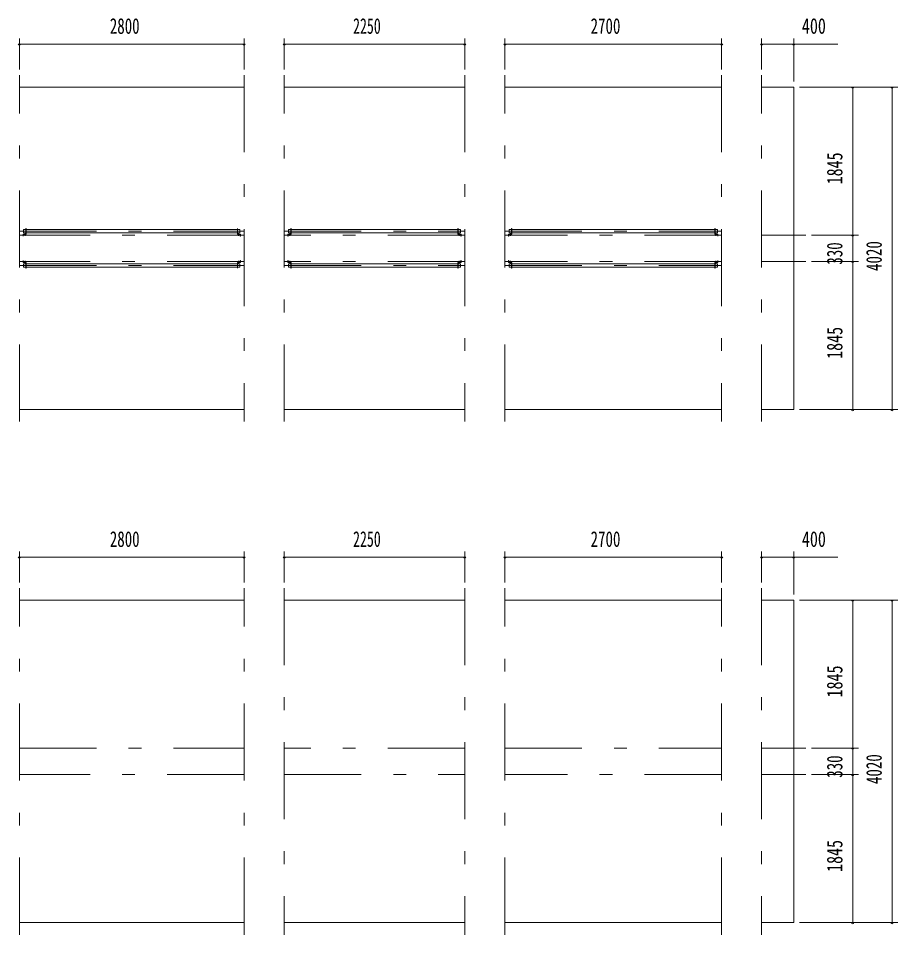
# Model space of a CAD drawing. Units: millimetres, scale not verified. Extents: x -32711 to 32716, y -14700 to 14700.
# Drawn here: x -21419 to -10460, y -10937 to 484 of the extents above; entities that cross this region are included whole.
import ezdxf
from ezdxf.enums import TextEntityAlignment as Align

# ---------------------------------------------------------------- set-up
doc = ezdxf.new("R2010")
doc.units = ezdxf.units.MM
doc.header["$LTSCALE"] = 80
doc.linetypes.add('USER3', pattern=[24, 12, -5, 2, -5])
for name, color, linetype, lineweight in [('0-2_1-07BOLD', 7, 'Continuous', 18), ('0-3_1-27CENTER', 3, 'USER3', 18), ('0-5_1-57DIM', 3, 'Continuous', 18)]:
    doc.layers.add(name, color=color, linetype=linetype, lineweight=lineweight)
doc.styles.add('ＭＳ ゴシック', font='')
doc.styles.get('ＭＳ ゴシック').set_extended_font_data('MS Gothic')

msp = doc.modelspace()

# ---------------------------------------------------------------- linework, layer by layer
at = {"layer": '0-2_1-07BOLD'}
for p, q in [((-18605.08, -372.46), (-21405.08, -372.46)), ((-15855.08, -372.46), (-18105.08, -372.46)), ((-12655.08, -372.46), (-15355.08, -372.46)), ((-21320.54, -2146.96), (-18689.63, -2146.96)), ((-15939.63, -2146.96), (-18020.53, -2146.96)), ((-12739.63, -2146.96), (-15270.53, -2146.96)), ((-21355.33, -2204.26), (-21325.73, -2204.26)), ((-21325.73, -2207.46), (-21355.33, -2207.46)), ((-21323.73, -2189.65), (-21352.58, -2189.65)), ((-18689.63, -2189.65), (-21320.54, -2189.65)), ((-18684.43, -2204.26), (-18654.83, -2204.26)), ((-18654.83, -2207.46), (-18684.43, -2207.46)), ((-18649.63, -2229.46), (-18649.63, -2209.46)), ((-18055.33, -2204.26), (-18025.73, -2204.26)), ((-18025.73, -2207.46), (-18055.33, -2207.46)), ((-18052.58, -2189.65), (-18023.73, -2189.65)), ((-18020.53, -2189.65), (-15939.63, -2189.65)), ((-15934.43, -2204.26), (-15904.83, -2204.26)), ((-15904.83, -2207.46), (-15934.43, -2207.46)), ((-15899.63, -2229.46), (-15899.63, -2209.46)), ((-15305.33, -2204.26), (-15275.73, -2204.26)), ((-15275.73, -2207.46), (-15305.33, -2207.46)), ((-15302.58, -2189.65), (-15273.73, -2189.65)), ((-15270.53, -2189.65), (-12739.63, -2189.65)), ((-12734.43, -2204.26), (-12704.83, -2204.26)), ((-12704.83, -2207.46), (-12734.43, -2207.46)), ((-12699.63, -2209.46), (-12699.63, -2229.46)), ((-21325.73, -2557.46), (-21355.33, -2557.46)), ((-21355.33, -2560.66), (-21325.73, -2560.66)), ((-21320.54, -2575.26), (-18689.63, -2575.26)), ((-18689.63, -2617.95), (-21320.54, -2617.95)), ((-18684.43, -2557.46), (-18654.83, -2557.46)), ((-18654.83, -2560.66), (-18684.43, -2560.66)), ((-18025.73, -2557.46), (-18055.33, -2557.46)), ((-18055.33, -2560.66), (-18025.73, -2560.66)), ((-18020.53, -2575.26), (-15939.63, -2575.26)), ((-15939.63, -2617.95), (-18020.53, -2617.95)), ((-15934.43, -2557.46), (-15904.83, -2557.46)), ((-15904.83, -2560.66), (-15934.43, -2560.66)), ((-15305.33, -2557.46), (-15275.73, -2557.46)), ((-15275.73, -2560.66), (-15305.33, -2560.66)), ((-12739.63, -2575.26), (-15270.53, -2575.26)), ((-15270.53, -2617.95), (-12739.63, -2617.95)), ((-12734.43, -2557.46), (-12704.83, -2557.46)), ((-12704.83, -2560.66), (-12734.43, -2560.66)), ((-21405.08, -4392.46), (-18605.08, -4392.46)), ((-18105.08, -4392.46), (-15855.08, -4392.46)), ((-15355.08, -4392.46), (-12655.08, -4392.46)), ((-18605.08, -6767.46), (-21405.08, -6767.46)), ((-15855.08, -6767.46), (-18105.08, -6767.46)), ((-12655.08, -6767.46), (-15355.08, -6767.46)), ((-21405.08, -10787.46), (-18605.08, -10787.46)), ((-18105.08, -10787.46), (-15855.08, -10787.46)), ((-15355.08, -10787.46), (-12655.08, -10787.46))]:
    msp.add_line(p, q, dxfattribs=at)
for points in [[(-12155.08, -4392.46), (-11755.08, -4392.46), (-11755.08, -372.46), (-12155.08, -372.46)], [(-21352.58, -2189.65), (-21352.58, -2146.96), (-21323.73, -2146.96)], [(-21323.73, -2202.26), (-21323.73, -2136.46), (-21320.53, -2136.46), (-21320.53, -2202.26)], [(-18686.43, -2202.26), (-18686.43, -2136.46), (-18689.63, -2136.46), (-18689.63, -2202.26)], [(-18686.43, -2146.96), (-18657.58, -2146.96), (-18657.58, -2189.65), (-18686.43, -2189.65)], [(-18023.73, -2146.96), (-18052.58, -2146.96), (-18052.58, -2189.65)], [(-18023.73, -2202.26), (-18023.73, -2136.46), (-18020.53, -2136.46), (-18020.53, -2202.26)], [(-15936.43, -2202.26), (-15936.43, -2136.46), (-15939.63, -2136.46), (-15939.63, -2202.26)], [(-15936.43, -2189.65), (-15907.58, -2189.65), (-15907.58, -2146.96), (-15936.43, -2146.96)], [(-15273.73, -2146.96), (-15302.58, -2146.96), (-15302.58, -2189.65)], [(-15273.73, -2202.26), (-15273.73, -2136.46), (-15270.53, -2136.46), (-15270.53, -2202.26)], [(-12736.43, -2202.26), (-12736.43, -2136.46), (-12739.63, -2136.46), (-12739.63, -2202.26)], [(-12736.43, -2189.65), (-12707.58, -2189.65), (-12707.58, -2146.96), (-12736.43, -2146.96)], [(-21357.33, -2209.46), (-21357.33, -2229.46), (-21360.53, -2229.46), (-21360.53, -2209.46)], [(-18652.83, -2209.46), (-18652.83, -2229.46), (-18649.63, -2229.46)], [(-18057.33, -2209.46), (-18057.33, -2229.46), (-18060.53, -2229.46), (-18060.53, -2209.46)], [(-15902.83, -2209.46), (-15902.83, -2229.46), (-15899.63, -2229.46)], [(-15307.33, -2209.46), (-15307.33, -2229.46), (-15310.53, -2229.46), (-15310.53, -2209.46)], [(-12699.63, -2229.46), (-12702.83, -2229.46), (-12702.83, -2209.46)], [(-21357.33, -2555.46), (-21357.33, -2535.46), (-21360.53, -2535.46), (-21360.53, -2555.46)], [(-21323.73, -2617.95), (-21352.58, -2617.95), (-21352.58, -2575.26), (-21323.73, -2575.26)], [(-21323.73, -2562.66), (-21323.73, -2628.46), (-21320.53, -2628.46), (-21320.53, -2562.66)], [(-18686.43, -2562.66), (-18686.43, -2628.46), (-18689.63, -2628.46), (-18689.63, -2562.66)], [(-18686.43, -2575.26), (-18657.58, -2575.26), (-18657.58, -2617.95), (-18686.43, -2617.95)], [(-18652.83, -2555.46), (-18652.83, -2535.46), (-18649.63, -2535.46), (-18649.63, -2555.46)], [(-18057.33, -2555.46), (-18057.33, -2535.46), (-18060.53, -2535.46), (-18060.53, -2555.46)], [(-18023.73, -2617.95), (-18052.58, -2617.95), (-18052.58, -2575.26), (-18023.73, -2575.26)], [(-18023.73, -2562.66), (-18023.73, -2628.46), (-18020.53, -2628.46), (-18020.53, -2562.66)], [(-15936.43, -2562.66), (-15936.43, -2628.46), (-15939.63, -2628.46), (-15939.63, -2562.66)], [(-15936.43, -2575.26), (-15907.58, -2575.26), (-15907.58, -2617.95), (-15936.43, -2617.95)], [(-15902.83, -2555.46), (-15902.83, -2535.46), (-15899.63, -2535.46), (-15899.63, -2555.46)], [(-15307.33, -2555.46), (-15307.33, -2535.46), (-15310.53, -2535.46), (-15310.53, -2555.46)], [(-15273.73, -2575.26), (-15302.58, -2575.26), (-15302.58, -2617.95), (-15273.73, -2617.95)], [(-15270.53, -2562.66), (-15270.53, -2628.46), (-15273.73, -2628.46), (-15273.73, -2562.66)], [(-12736.43, -2562.66), (-12736.43, -2628.46), (-12739.63, -2628.46), (-12739.63, -2562.66)], [(-12736.43, -2617.95), (-12707.58, -2617.95), (-12707.58, -2575.26), (-12736.43, -2575.26)], [(-12702.83, -2555.46), (-12702.83, -2535.46), (-12699.63, -2535.46), (-12699.63, -2555.46)], [(-12155.08, -10787.46), (-11755.08, -10787.46), (-11755.08, -6767.46), (-12155.08, -6767.46)]]:
    msp.add_lwpolyline(points, dxfattribs=at)
for centre, radius, start, end in [((-21355.33, -2209.46), 5.2, 90, 180), ((-21355.33, -2209.46), 2, 90, 180), ((-21325.73, -2202.26), 2, 270, 0), ((-21325.73, -2202.26), 5.2, 270, 0), ((-18684.43, -2202.26), 5.2, 180, 270), ((-18684.43, -2202.26), 2, 180, 270), ((-18654.83, -2209.46), 5.2, 0, 90), ((-18654.83, -2209.46), 2, 0, 90), ((-18055.33, -2209.46), 5.2, 90, 180), ((-18055.33, -2209.46), 2, 90, 180), ((-18025.73, -2202.26), 2, 270, 0), ((-18025.73, -2202.26), 5.2, 270, 0), ((-15934.43, -2202.26), 5.2, 180, 270), ((-15934.43, -2202.26), 2, 180, 270), ((-15904.83, -2209.46), 5.2, 0, 90), ((-15904.83, -2209.46), 2, 0, 90), ((-15305.33, -2209.46), 5.2, 90, 180), ((-15305.33, -2209.46), 2, 90, 180), ((-15275.73, -2202.26), 2, 270, 0), ((-15275.73, -2202.26), 5.2, 270, 0), ((-12734.43, -2202.26), 5.2, 180, 270), ((-12734.43, -2202.26), 2, 180, 270), ((-12704.83, -2209.46), 5.2, 0, 90), ((-12704.83, -2209.46), 2, 0, 90), ((-21355.33, -2555.46), 5.2, 180, 270), ((-21355.33, -2555.46), 2, 180, 270), ((-21325.73, -2562.66), 5.2, 0, 90), ((-21325.73, -2562.66), 2, 0, 90), ((-18684.43, -2562.66), 5.2, 90, 180), ((-18684.43, -2562.66), 2, 90, 180), ((-18654.83, -2555.46), 2, 270, 0), ((-18654.83, -2555.46), 5.2, 270, 0), ((-18055.33, -2555.46), 5.2, 180, 270), ((-18055.33, -2555.46), 2, 180, 270), ((-18025.73, -2562.66), 5.2, 0, 90), ((-18025.73, -2562.66), 2, 0, 90), ((-15934.43, -2562.66), 5.2, 90, 180), ((-15934.43, -2562.66), 2, 90, 180), ((-15904.83, -2555.46), 2, 270, 0), ((-15904.83, -2555.46), 5.2, 270, 0), ((-15305.33, -2555.46), 5.2, 180, 270), ((-15305.33, -2555.46), 2, 180, 270), ((-15275.73, -2562.66), 5.2, 0, 90), ((-15275.73, -2562.66), 2, 0, 90), ((-12734.43, -2562.66), 5.2, 90, 180), ((-12734.43, -2562.66), 2, 90, 180), ((-12704.83, -2555.46), 2, 270, 0), ((-12704.83, -2555.46), 5.2, 270, 0)]:
    msp.add_arc(centre, radius, start, end, dxfattribs=at)
at = {"layer": '0-3_1-27CENTER'}
for p, q in [((-21405.08, -4542.46), (-21405.08, -222.46)), ((-18605.08, -222.46), (-18605.08, -4542.46)), ((-18105.08, -4542.46), (-18105.08, -222.46)), ((-15855.08, -222.46), (-15855.08, -4542.46)), ((-15355.08, -4542.46), (-15355.08, -222.46)), ((-12655.08, -222.46), (-12655.08, -4542.46)), ((-12155.08, -4542.46), (-12155.08, -222.46)), ((-21405.08, -2168.31), (-18605.08, -2168.31)), ((-18105.08, -2168.31), (-15855.08, -2168.31)), ((-15355.08, -2168.31), (-12655.08, -2168.31)), ((-18605.08, -2217.46), (-21405.08, -2217.46)), ((-21335.53, -2226.46), (-21335.53, -2184.66)), ((-18674.63, -2226.46), (-18674.63, -2184.66)), ((-15855.08, -2217.46), (-18105.08, -2217.46)), ((-18035.53, -2226.46), (-18035.53, -2184.66)), ((-15924.63, -2226.46), (-15924.63, -2184.66)), ((-12655.08, -2217.46), (-15355.08, -2217.46)), ((-15285.53, -2226.46), (-15285.53, -2184.66)), ((-12724.63, -2226.46), (-12724.63, -2184.66)), ((-12155.08, -2217.46), (-11605.08, -2217.46)), ((-18605.08, -2547.46), (-21405.08, -2547.46)), ((-21405.08, -2596.61), (-18605.08, -2596.61)), ((-21335.53, -2538.46), (-21335.53, -2580.26)), ((-18674.63, -2580.26), (-18674.63, -2538.46)), ((-15855.08, -2547.46), (-18105.08, -2547.46)), ((-18105.08, -2596.61), (-15855.08, -2596.61)), ((-18035.53, -2538.46), (-18035.53, -2580.26)), ((-15924.63, -2538.46), (-15924.63, -2580.26)), ((-12655.08, -2547.46), (-15355.08, -2547.46)), ((-15355.08, -2596.61), (-12655.08, -2596.61)), ((-15285.53, -2538.46), (-15285.53, -2580.26)), ((-12724.63, -2580.26), (-12724.63, -2538.46)), ((-11605.08, -2547.46), (-12155.08, -2547.46)), ((-21405.08, -10937.46), (-21405.08, -6617.46)), ((-18605.08, -10937.46), (-18605.08, -6617.46)), ((-18105.08, -6617.46), (-18105.08, -10937.46)), ((-15855.08, -6617.46), (-15855.08, -10937.46)), ((-15355.08, -10937.46), (-15355.08, -6617.46)), ((-12655.08, -10937.46), (-12655.08, -6617.46)), ((-12155.08, -6617.46), (-12155.08, -10937.46)), ((-21405.08, -8612.46), (-18605.08, -8612.46)), ((-15855.08, -8612.46), (-18105.08, -8612.46)), ((-15355.08, -8612.46), (-12655.08, -8612.46)), ((-11605.08, -8612.46), (-12155.08, -8612.46)), ((-18605.08, -8942.46), (-21405.08, -8942.46)), ((-18105.08, -8942.46), (-15855.08, -8942.46)), ((-12655.08, -8942.46), (-15355.08, -8942.46)), ((-12155.08, -8942.46), (-11605.08, -8942.46))]:
    msp.add_line(p, q, dxfattribs=at)
at = {"layer": '0-5_1-57DIM'}
for p, q in [((-21405.08, -152.46), (-21405.08, 232.54)), ((-18605.08, 232.54), (-18605.08, -152.46)), ((-18105.08, -152.46), (-18105.08, 232.54)), ((-15855.08, 232.54), (-15855.08, -152.46)), ((-15355.08, -152.46), (-15355.08, 232.54)), ((-12655.08, 232.54), (-12655.08, -152.46)), ((-12155.08, -152.46), (-12155.08, 232.54)), ((-11755.08, 232.54), (-11755.08, -302.46)), ((-21391.08, 162.54), (-21419.08, 162.54)), ((-21405.08, 162.54), (-18605.08, 162.54)), ((-18591.08, 162.54), (-18619.08, 162.54)), ((-18091.08, 162.54), (-18119.08, 162.54)), ((-18105.08, 162.54), (-15855.08, 162.54)), ((-15841.08, 162.54), (-15869.08, 162.54)), ((-15341.08, 162.54), (-15369.08, 162.54)), ((-15355.08, 162.54), (-12655.08, 162.54)), ((-12641.08, 162.54), (-12669.08, 162.54)), ((-12141.08, 162.54), (-12169.08, 162.54)), ((-12155.08, 162.54), (-11755.08, 162.54)), ((-11741.08, 162.54), (-11769.08, 162.54)), ((-11205.58, 162.54), (-11755.08, 162.54)), ((-11685.08, -372.46), (-10460.08, -372.46)), ((-11006.08, -372.46), (-11034.08, -372.46)), ((-11020.08, -372.46), (-11020.08, -2217.46)), ((-10516.08, -372.46), (-10544.08, -372.46)), ((-10530.08, -372.46), (-10530.08, -4392.46)), ((-11535.08, -2217.46), (-10950.08, -2217.46)), ((-11006.08, -2217.46), (-11034.08, -2217.46)), ((-11020.08, -2217.46), (-11020.08, -2547.46)), ((-10950.08, -2547.46), (-11535.08, -2547.46)), ((-11006.08, -2547.46), (-11034.08, -2547.46)), ((-11020.08, -2547.46), (-11020.08, -4392.46)), ((-10460.08, -4392.46), (-11685.08, -4392.46)), ((-11006.08, -4392.46), (-11034.08, -4392.46)), ((-10516.08, -4392.46), (-10544.08, -4392.46)), ((-21405.08, -6547.46), (-21405.08, -6162.46)), ((-18605.08, -6547.46), (-18605.08, -6162.46)), ((-18105.08, -6162.46), (-18105.08, -6547.46)), ((-15855.08, -6162.46), (-15855.08, -6547.46)), ((-15355.08, -6547.46), (-15355.08, -6162.46)), ((-12655.08, -6547.46), (-12655.08, -6162.46)), ((-12155.08, -6162.46), (-12155.08, -6547.46)), ((-11755.08, -6697.46), (-11755.08, -6162.46)), ((-21391.08, -6232.46), (-21419.08, -6232.46)), ((-21405.08, -6232.46), (-18605.08, -6232.46)), ((-18591.08, -6232.46), (-18619.08, -6232.46)), ((-18091.08, -6232.46), (-18119.08, -6232.46)), ((-18105.08, -6232.46), (-15855.08, -6232.46)), ((-15841.08, -6232.46), (-15869.08, -6232.46)), ((-15341.08, -6232.46), (-15369.08, -6232.46)), ((-15355.08, -6232.46), (-12655.08, -6232.46)), ((-12641.08, -6232.46), (-12669.08, -6232.46)), ((-12141.08, -6232.46), (-12169.08, -6232.46)), ((-12155.08, -6232.46), (-11755.08, -6232.46)), ((-11741.08, -6232.46), (-11769.08, -6232.46)), ((-11755.08, -6232.46), (-11205.58, -6232.46)), ((-11685.08, -6767.46), (-10460.08, -6767.46)), ((-11006.08, -6767.46), (-11034.08, -6767.46)), ((-11020.08, -6767.46), (-11020.08, -8612.46)), ((-10516.08, -6767.46), (-10544.08, -6767.46)), ((-10530.08, -6767.46), (-10530.08, -10787.46)), ((-10950.08, -8612.46), (-11535.08, -8612.46)), ((-11006.08, -8612.46), (-11034.08, -8612.46)), ((-11020.08, -8612.46), (-11020.08, -8942.46)), ((-11535.08, -8942.46), (-10950.08, -8942.46)), ((-11006.08, -8942.46), (-11034.08, -8942.46)), ((-11020.08, -8942.46), (-11020.08, -10787.46)), ((-11685.08, -10787.46), (-10460.08, -10787.46)), ((-11006.08, -10787.46), (-11034.08, -10787.46)), ((-10516.08, -10787.46), (-10544.08, -10787.46))]:
    msp.add_line(p, q, dxfattribs=at)
for centre in [(-21405.08, 162.54), (-18605.08, 162.54), (-18105.08, 162.54), (-15855.08, 162.54), (-15355.08, 162.54), (-12655.08, 162.54), (-12155.08, 162.54), (-11755.08, 162.54), (-11020.08, -372.46), (-10530.08, -372.46), (-11020.08, -2217.46), (-11020.08, -2547.46), (-11020.08, -4392.46), (-10530.08, -4392.46), (-21405.08, -6232.46), (-18605.08, -6232.46), (-18105.08, -6232.46), (-15855.08, -6232.46), (-15355.08, -6232.46), (-12655.08, -6232.46), (-12155.08, -6232.46), (-11755.08, -6232.46), (-11020.08, -6767.46), (-10530.08, -6767.46), (-11020.08, -8612.46), (-11020.08, -8942.46), (-11020.08, -10787.46), (-10530.08, -10787.46)]:
    msp.add_arc(centre, 14, 180, 0, dxfattribs=at)

# ---------------------------------------------------------------- texts
at = {"layer": '0-5_1-57DIM', "color": 7, "style": 'ＭＳ ゴシック'}
for s, width, p in [('2800', 0.7, (-20278.97, 232.54)), ('2250', 0.65, (-17247.1, 232.54)), ('2700', 0.7, (-14286.95, 232.54)), ('400', 0.75, (-11653.56, 232.54)), ('2800', 0.7, (-20278.97, -6162.46)), ('2250', 0.65, (-17247.1, -6162.46)), ('2700', 0.7, (-14286.95, -6162.46)), ('400', 0.75, (-11653.56, -6162.46))]:
    msp.add_text(s, height=195, dxfattribs=dict(at, width=width)).set_placement(p, align=Align.BOTTOM_LEFT)
for s, width, p in [('1845', 0.75, (-11090.08, -1585.26)), ('330', 0.7, (-11090.08, -2586.49)), ('4020', 0.7, (-10600.08, -2664.78)), ('1845', 0.75, (-11090.08, -3760.25)), ('1845', 0.75, (-11090.08, -7980.26)), ('330', 0.7, (-11090.08, -8981.5)), ('4020', 0.7, (-10600.08, -9059.78)), ('1845', 0.75, (-11090.08, -10155.26))]:
    msp.add_text(s, height=195, rotation=90, dxfattribs=dict(at, width=width)).set_placement(p, align=Align.BOTTOM_LEFT)

doc.saveas('drawing.dxf')
